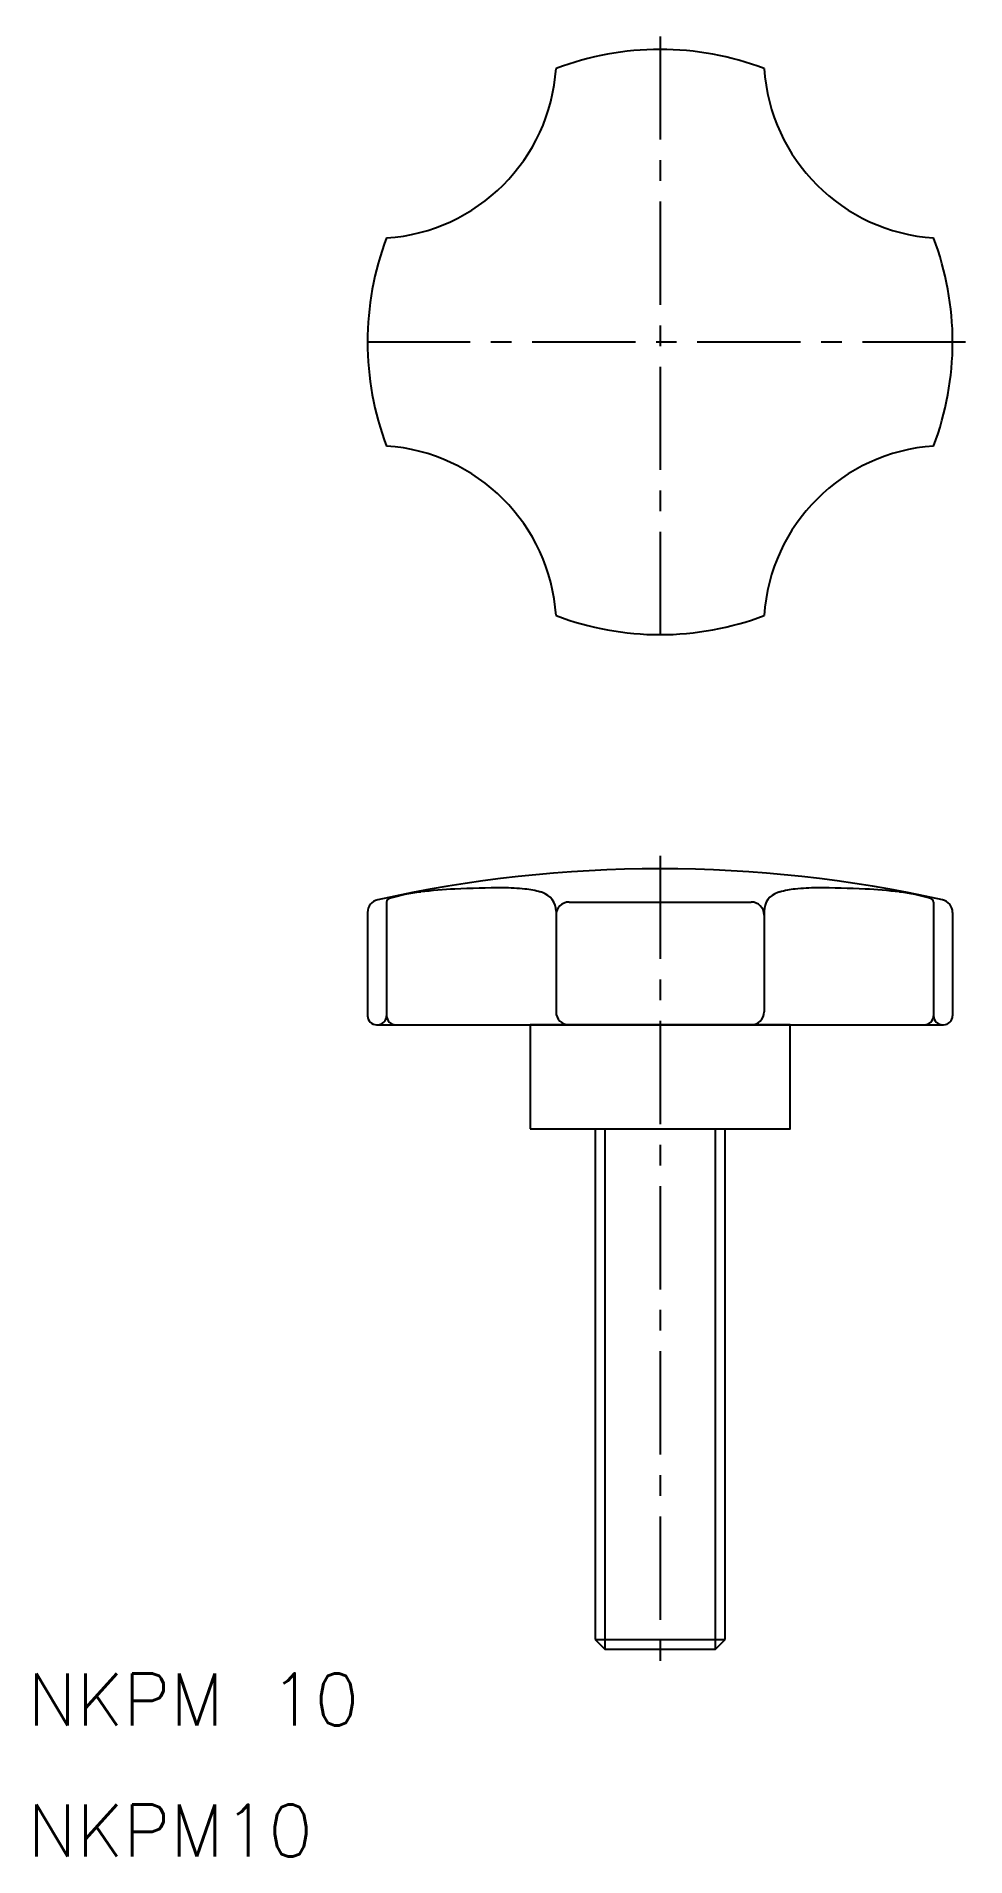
# Model space of a CAD drawing. Extents: x 65 to 136, y 75 to 214.
import ezdxf
from ezdxf.enums import TextEntityAlignment as Align

# ---------------------------------------------------------------- set-up
doc = ezdxf.new("R2010")
doc.units = 0
doc.header["$LTSCALE"] = 0.25
doc.linetypes.add('CENTER', pattern=[50.8, 31.75, -6.35, 6.35, -6.35])
doc.layers.get('0').update_dxf_attribs({"linetype": 'CONTINUOUS'})
doc.layers.add('CENTER', color=1, linetype='CENTER')
doc.styles.get("Standard").update_dxf_attribs({"font": 'txt.shx'})

msp = doc.modelspace()

# ---------------------------------------------------------------- linework, layer by layer
at = {"color": 7, "linetype": 'CONTINUOUS'}
for p, q in [((90.38, 147.14), (90.38, 139.2)), ((91.85, 147.94), (91.85, 139.2)), ((104.88, 147.24), (104.88, 139.5)), ((105.88, 147.94), (119.88, 147.94)), ((120.88, 147.24), (120.88, 139.5)), ((133.91, 147.94), (133.91, 139.2)), ((135.38, 147.14), (135.38, 139.2)), ((91.08, 138.5), (134.68, 138.5)), ((101.98, 138.5), (101.98, 138.5)), ((112.88, 138.5), (112.88, 138.5)), ((107.88, 130.5), (107.88, 91.25)), ((117.88, 91.25), (117.88, 130.5)), ((107.88, 91.25), (117.88, 91.25)), ((107.88, 91.25), (108.63, 90.5)), ((117.13, 90.5), (117.88, 91.25)), ((108.63, 90.5), (117.13, 90.5))]:
    msp.add_line(p, q, dxfattribs=at)
at = {"color": 3, "linetype": 'CONTINUOUS'}
for p, q in [((108.63, 130.5), (108.63, 90.5)), ((117.13, 90.5), (117.13, 130.5))]:
    msp.add_line(p, q, dxfattribs=at)
at = {"color": 7, "linetype": 'CONTINUOUS'}
msp.add_lwpolyline([(102.88, 130.5), (122.88, 130.5), (122.88, 138.5), (102.88, 138.5)], close=True, dxfattribs=at)
for centre, radius, start, end in [((112.88, 191), 22.5, 69.1725, 110.8275), ((90.91, 212.97), 14, 273.8448, 356.1552), ((134.85, 212.97), 14, 183.8448, 266.1552), ((112.88, 191), 22.5, 159.1725, 200.8275), ((112.88, 191), 22.5, 339.1725, 20.8275), ((90.91, 169.03), 14, 3.8448, 86.1552), ((134.85, 169.03), 14, 93.8448, 176.1552), ((112.88, 191), 22.5, 249.1725, 290.8275), ((112.88, 50.5), 100, 77.457, 102.543), ((96.29, 133.87), 14.95, 96.976, 106.4572), ((98.98, 111.86), 37.13, 92.9014, 96.976), ((100.81, 75.82), 73.21, 90, 92.9014), ((100.81, 133.95), 15.08, 83.6314, 90), ((101.59, 140.92), 8.07, 74.9193, 83.6314), ((102.76, 145.27), 3.57, 72.5529, 74.9193), ((103.38, 147.24), 1.5, 0, 72.5529), ((122.38, 147.24), 1.5, 107.4471, 180), ((123, 145.27), 3.57, 105.0807, 107.4471), ((124.17, 140.92), 8.07, 96.3686, 105.0807), ((124.95, 133.95), 15.08, 90, 96.3686), ((124.95, 75.82), 73.21, 87.0986, 90), ((126.77, 111.86), 37.13, 83.024, 87.0986), ((129.47, 133.87), 14.95, 73.5428, 83.024), ((91.38, 147.14), 1, 102.543, 180), ((92.13, 147.94), 0.285, 106.4572, 180), ((105.88, 146.94), 1, 90, 180), ((119.88, 146.94), 1, 0, 90), ((133.62, 147.94), 0.285, 0, 73.5428), ((134.38, 147.14), 1, 0, 77.457), ((91.08, 139.2), 0.7, 180, 270), ((91.15, 139.2), 0.7, 270, 0), ((92.55, 139.2), 0.7, 180, 270), ((105.88, 139.5), 1, 180, 270), ((119.88, 139.5), 1, 270, 0), ((133.21, 139.2), 0.7, 270, 0), ((134.61, 139.2), 0.7, 180, 270), ((134.68, 139.2), 0.7, 270, 0)]:
    msp.add_arc(centre, radius, start, end, dxfattribs=at)
at = {"layer": 'CENTER', "linetype": 'CENTER'}
for p, q in [((112.88, 214.5), (112.88, 167.5)), ((136.38, 191), (89.38, 191)), ((112.88, 151.5), (112.88, 89.5))]:
    msp.add_line(p, q, dxfattribs=at)

# ---------------------------------------------------------------- texts
at = {"color": 7, "linetype": 'CONTINUOUS'}
for s, p in [('NKPM 10', (64.23, 86.63)), ('NKPM10', (64.23, 76.55))]:
    msp.add_text(s, height=4, dxfattribs=at).set_placement(p, align=Align.MIDDLE_LEFT)

doc.saveas('drawing.dxf')
